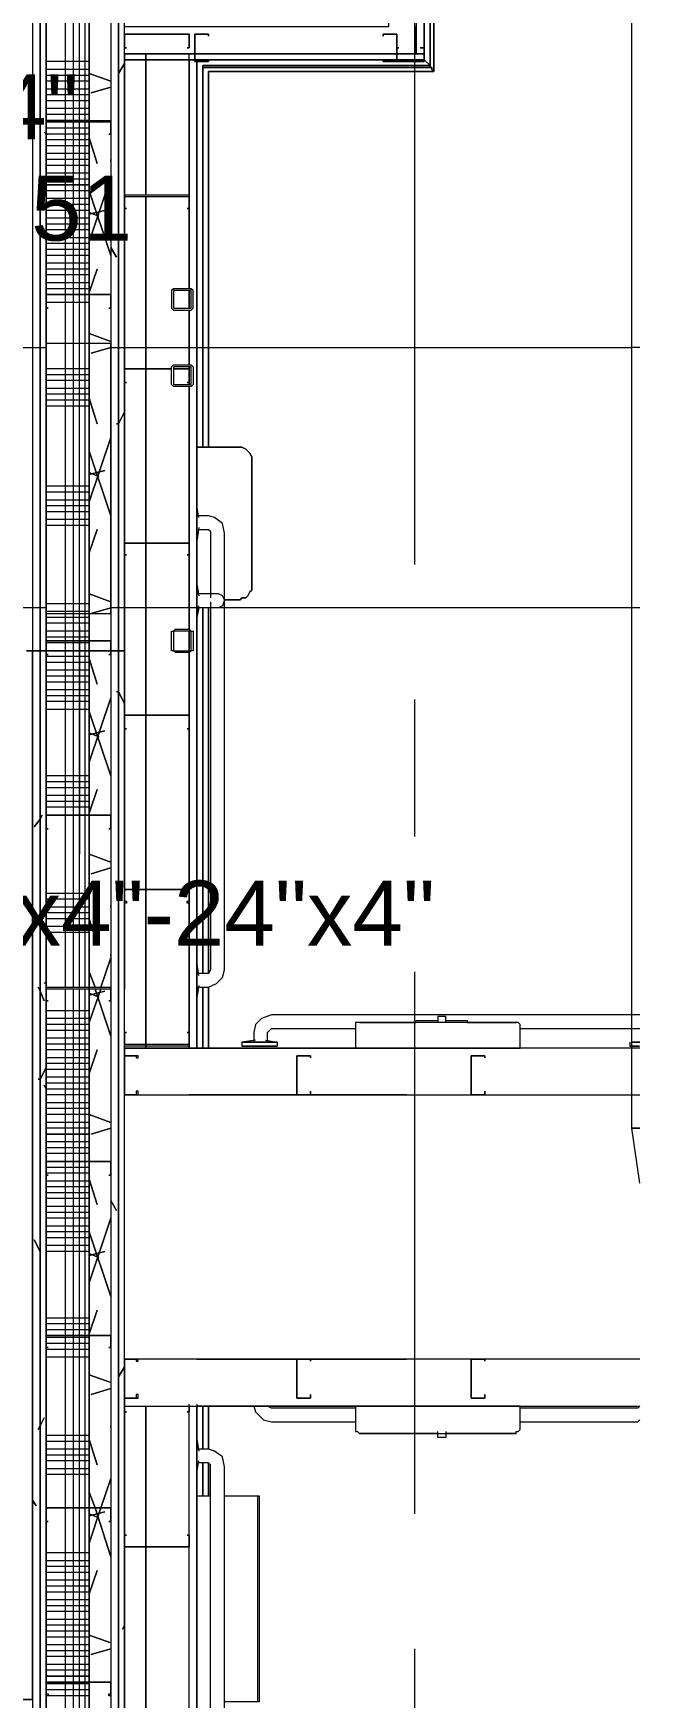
# Model space of a CAD drawing. Header units: metres. Extents: x -2 to 237, y -8 to 52.
# Drawn here: x 54.958 to 56.376, y 28.542 to 32.439 of the extents above; entities that cross this region are included whole.
import ezdxf

# ---------------------------------------------------------------- set-up
doc = ezdxf.new("R2010")
doc.units = ezdxf.units.M
doc.layers.add('HVAC - Ductos', color=5, linetype='Continuous', lineweight=0)
doc.layers.add('PDF4_Text', color=7, linetype='Continuous', lineweight=0)
doc.layers.add('PDF4_Geometry', color=7, linetype='Continuous', lineweight=0, true_color=0xaaaaaa)
doc.styles.add('PDF Helvetica', font='')
doc.styles.get('PDF Helvetica').set_extended_font_data('Helvetica')

msp = doc.modelspace()

# ---------------------------------------------------------------- linework, layer by layer
at = {"layer": 'HVAC - Ductos', "lineweight": 0}
for points in [[(56.3763, 29.7474), (56.3579, 29.8757), (56.3579, 33.2157)], [(56.3579, 31.0944), (55.1392, 31.0944), (55.1392, 31.7038), (56.3579, 31.7038)], [(56.3763, 31.7038), (56.3579, 31.7038)], [(56.3763, 31.0944), (56.3579, 31.0944)], [(55.0659, 31.0486), (55.0659, 30.5171)]]:
    msp.add_lwpolyline(points, dxfattribs=at)
for points in [[(54.988, 31.0944), (53.6731, 31.0944), (53.6731, 31.7038), (54.988, 31.7038)], [(55.1392, 31.0807), (55.1392, 31.7129), (54.988, 31.7129), (54.988, 31.0807)], [(56.3763, 29.8757), (56.3579, 29.8757)]]:
    msp.add_lwpolyline(points, close=True, dxfattribs=at)
at = {"layer": 'PDF4_Geometry', "lineweight": 0}
for points in [[(55.1713, 30.9937), (55.1713, 33.1745), (56.051, 33.1745), (56.0739, 33.1745), (56.1151, 33.1745), (56.3075, 33.1745), (56.3075, 33.3898), (56.0739, 33.3898), (54.956, 33.3898), (54.956, 33.1745), (54.956, 30.9937), (54.988, 30.9937), (55.1392, 30.9937)], [(55.1392, 30.9937), (55.1575, 30.9937), (55.1575, 33.1883), (55.1392, 33.1883)], [(55.1575, 30.9937), (55.1713, 30.9937), (55.1713, 33.1745), (55.1575, 33.1745)], [(55.8723, 32.5697), (55.8723, 32.4048)], [(55.3683, 32.4368), (55.3408, 32.4368), (55.3362, 32.4368), (55.3362, 32.3773), (55.3362, 32.3727), (55.3408, 32.3727), (55.3683, 32.3727), (55.3683, 32.3773), (55.3683, 32.3727), (55.3408, 32.3727), (55.3362, 32.3727), (55.3362, 32.3773), (55.3362, 32.4368), (55.3408, 32.4368), (55.3683, 32.4368), (55.3683, 32.4322)], [(55.7761, 32.3727), (55.8035, 32.3727), (55.8081, 32.3727), (55.8081, 32.3773), (55.8081, 32.4368), (55.8035, 32.4368), (55.7761, 32.4368), (55.7761, 32.4322), (55.7761, 32.4368), (55.8035, 32.4368), (55.8081, 32.4368), (55.8081, 32.3773), (55.8081, 32.3727), (55.8035, 32.3727), (55.7761, 32.3727), (55.7761, 32.3773)], [(55.1759, 32.4048), (55.1713, 32.4048)], [(55.8081, 32.4048), (55.8081, 32.3773), (55.8081, 32.3727), (55.8677, 32.3727), (55.8723, 32.3727), (55.8723, 32.3773), (55.8723, 32.4048), (55.8631, 32.4048), (55.8723, 32.4048), (55.8723, 32.3773), (55.8677, 32.3727), (55.8081, 32.3727), (55.8081, 32.3773), (55.8081, 32.4048), (55.8127, 32.4048)], [(55.3408, 32.3727), (55.3408, 31.4701)], [(55.3546, 32.3636), (55.3546, 31.4701)], [(55.3546, 32.3636), (55.3546, 31.4701), (55.3546, 32.359), (55.3546, 31.4701)], [(55.3546, 31.4701), (55.3546, 32.3636)], [(55.3546, 32.359), (55.886, 32.359)], [(54.988, 32.2307), (54.988, 32.2353), (55.1392, 32.2353), (55.1392, 32.2307), (55.1392, 32.2032), (55.1346, 32.2032), (55.1392, 32.2032), (55.1392, 32.2307), (54.988, 32.2307), (54.988, 32.2032)], [(54.9926, 32.2032), (54.988, 32.2032)], [(54.988, 32.0841), (55.0888, 32.0841)], [(55.1713, 32.0566), (55.1713, 32.0611), (55.3225, 32.0611), (55.3225, 32.0566), (55.3225, 32.0291), (55.3179, 32.0291), (55.3225, 32.0291), (55.3225, 32.0566), (55.1713, 32.0566), (55.1713, 32.0291)], [(55.2217, 30.0635), (55.2217, 30.0727), (55.2217, 30.4347), (55.2217, 30.8425), (55.2217, 31.2456), (55.2217, 31.6534), (55.2217, 32.0566), (55.2217, 31.6534), (55.2217, 31.2456), (55.2217, 30.8425), (55.2217, 30.4347), (55.2217, 30.0727)], [(55.1759, 32.0291), (55.1713, 32.0291)], [(55.1713, 31.6534), (55.1713, 32.0291)], [(55.2904, 31.7954), (55.3225, 31.7954), (55.3271, 31.7954), (55.3271, 31.8), (55.3271, 31.8366), (55.3225, 31.8366), (55.2904, 31.8366), (55.2858, 31.8366), (55.2858, 31.8), (55.2858, 31.7954)], [(55.3225, 31.7954), (55.3225, 31.8366)], [(54.988, 31.8229), (54.988, 31.8275), (55.1392, 31.8275), (55.1392, 31.8229), (55.1392, 31.7954), (55.1346, 31.7954), (55.1392, 31.7954), (55.1392, 31.8229), (55.1392, 31.8275), (54.988, 31.8275), (54.988, 31.8229), (54.988, 31.7954)], [(54.9926, 31.7954), (54.988, 31.7954)], [(55.3225, 31.6626), (55.3225, 31.7908)], [(55.1713, 31.6534), (55.2813, 31.6534), (55.1713, 31.6534), (55.1713, 31.6213)], [(55.2813, 31.6534), (55.2813, 31.658), (55.2858, 31.6626), (55.2904, 31.6626), (55.3225, 31.6626), (55.3271, 31.6626), (55.3317, 31.658), (55.3317, 31.6534), (55.3317, 31.6213), (55.3317, 31.6167), (55.3271, 31.6121), (55.3225, 31.6121), (55.2904, 31.6121), (55.2858, 31.6121), (55.2813, 31.6167), (55.2813, 31.6213)], [(55.2904, 31.6167), (55.3225, 31.6167), (55.3271, 31.6167), (55.3271, 31.6213), (55.3271, 31.6534), (55.3271, 31.658), (55.3225, 31.658), (55.2904, 31.658), (55.2858, 31.658), (55.2858, 31.6534), (55.2858, 31.6213), (55.2858, 31.6167)], [(55.3225, 31.6534), (55.3225, 31.6213), (55.3179, 31.6213), (55.3225, 31.6213), (55.3225, 31.6534), (55.2858, 31.6534)], [(55.3225, 31.6167), (55.3225, 31.658)], [(55.1759, 31.6213), (55.1713, 31.6213)], [(55.1713, 31.2456), (55.1713, 31.6213)], [(55.3225, 31.0441), (55.3225, 31.6121)], [(55.3408, 31.4701), (55.4416, 31.4701), (55.4462, 31.4701), (55.4554, 31.4655), (55.46, 31.461), (55.4645, 31.4564), (55.4691, 31.4472), (55.4691, 31.438), (55.4691, 31.1448), (55.4691, 31.1357), (55.4645, 31.1311), (55.46, 31.1219), (55.4554, 31.1174), (55.4462, 31.1174), (55.4416, 31.1128), (55.405, 31.1128), (55.4416, 31.1128), (55.4462, 31.1174), (55.4554, 31.1174), (55.46, 31.1219), (55.4645, 31.1311), (55.4691, 31.1357), (55.4691, 31.1448), (55.4691, 31.438), (55.4691, 31.4472), (55.4645, 31.4564), (55.46, 31.461), (55.4554, 31.4655), (55.4462, 31.4701), (55.4416, 31.4701)], [(55.3408, 31.2502), (55.3408, 31.2548), (55.3408, 31.2732), (55.3408, 31.2914), (55.3408, 31.3098), (55.3408, 31.3281), (55.3408, 31.3326), (55.3408, 31.3281), (55.3408, 31.3098), (55.3408, 31.2914), (55.3408, 31.2732), (55.3408, 31.2548)], [(55.3408, 31.3052), (55.3408, 31.3006), (55.3408, 31.296), (55.3408, 31.2914), (55.3408, 31.2868), (55.3408, 31.2823), (55.3408, 31.2777), (55.3408, 31.2823), (55.3408, 31.2868), (55.3408, 31.2914), (55.3408, 31.296), (55.3408, 31.3006)], [(55.1713, 31.2456), (55.3225, 31.2456), (55.3225, 31.2182), (55.3179, 31.2182), (55.3225, 31.2182), (55.3225, 31.2456), (55.1713, 31.2456), (55.1713, 31.2182)], [(55.1759, 31.2182), (55.1713, 31.2182)], [(55.1713, 30.8379), (55.1713, 31.2182)], [(55.3408, 31.0715), (55.3408, 31.0761), (55.3408, 31.0899), (55.3408, 31.1128), (55.3408, 31.1311), (55.3408, 31.1448), (55.3408, 31.1494), (55.3408, 31.1448), (55.3408, 31.1311), (55.3408, 31.1128), (55.3408, 31.0899), (55.3408, 31.0761)], [(55.3408, 31.0715), (55.3408, 31.0761), (55.3408, 31.0899), (55.3408, 31.1128), (55.3408, 31.1311), (55.3408, 31.1448), (55.3408, 31.1494), (55.3408, 31.1448), (55.3408, 31.1311), (55.3408, 31.1128), (55.3408, 31.0899), (55.3408, 31.0761)], [(55.3408, 31.1128), (55.3408, 31.1174), (55.3408, 31.1219), (55.3408, 31.1265), (55.3408, 31.1219), (55.3408, 31.1174), (55.3408, 31.1128), (55.3408, 31.1082), (55.3408, 31.1036), (55.3408, 31.099), (55.3408, 31.1036), (55.3408, 31.1082), (55.3408, 31.1128), (55.3408, 31.1082), (55.3408, 31.1036), (55.3408, 31.099), (55.3408, 31.1036), (55.3408, 31.1082), (55.3408, 31.1128), (55.3408, 31.1174), (55.3408, 31.1219), (55.3408, 31.1265), (55.3408, 31.1219), (55.3408, 31.1174)], [(55.3408, 31.0761), (55.3408, 30.2606)], [(55.3408, 31.0761), (55.3408, 30.2606)], [(55.3546, 31.0944), (55.3546, 30.2376)], [(55.3546, 31.0944), (55.3546, 30.2376)], [(55.2813, 31.0349), (55.2813, 31.0395), (55.2858, 31.0395), (55.2904, 31.0441), (55.3225, 31.0441), (55.3271, 31.0395), (55.3317, 31.0395), (55.3317, 31.0349), (55.3317, 30.9983), (55.3317, 30.9937), (55.3271, 30.9937), (55.3225, 30.9891), (55.2904, 30.9891), (55.2858, 30.9937), (55.2813, 30.9937), (55.2813, 30.9983)], [(55.2904, 30.9937), (55.3225, 30.9937), (55.3271, 30.9937), (55.3271, 30.9983), (55.3271, 31.0349), (55.3271, 31.0395), (55.3225, 31.0395), (55.2904, 31.0395), (55.2858, 31.0395), (55.2858, 31.0349), (55.2858, 30.9983), (55.2858, 30.9937)], [(55.3225, 30.9937), (55.3225, 31.0395)], [(55.1713, 26.1875), (55.1713, 30.9937), (55.1392, 30.9937), (54.988, 30.9937), (54.956, 30.9937), (54.956, 26.1875)], [(54.9743, 26.1875), (54.988, 26.1875), (54.988, 30.9937), (54.9743, 30.9937)], [(54.988, 31.0119), (54.988, 31.0165), (55.1392, 31.0165), (55.1392, 31.0119), (55.1392, 30.9845), (55.1346, 30.9845), (55.1392, 30.9845), (55.1392, 31.0119), (55.1392, 31.0165), (54.988, 31.0165), (54.988, 31.0119), (54.988, 30.9845)], [(54.988, 30.9937), (55.0888, 30.9937)], [(54.9926, 30.9845), (54.988, 30.9845)], [(55.1392, 26.1875), (55.1575, 26.1875), (55.1575, 30.9937), (55.1392, 30.9937)], [(55.1575, 26.1875), (55.1713, 26.1875), (55.1713, 30.9937), (55.1575, 30.9937)], [(55.3225, 30.0635), (55.3225, 30.9891)], [(55.1713, 30.8379), (55.1713, 30.8425), (55.3225, 30.8425), (55.3225, 30.8379), (55.3225, 30.8104), (55.3179, 30.8104), (55.3225, 30.8104), (55.3225, 30.8379), (55.3225, 30.8425), (55.1713, 30.8425), (55.1713, 30.8379), (55.1713, 30.8104)], [(55.1759, 30.8104), (55.1713, 30.8104)], [(55.1713, 30.4347), (55.1713, 30.8104)], [(54.988, 30.6087), (55.1392, 30.6087), (55.1392, 30.5767), (55.1346, 30.5767), (55.1392, 30.5767), (55.1392, 30.6087), (54.988, 30.6087), (54.988, 30.5767)], [(54.9926, 30.5767), (54.988, 30.5767)], [(55.1713, 30.4347), (55.3225, 30.4347), (55.3225, 30.4026), (55.3179, 30.4026), (55.3179, 30.4072), (55.3225, 30.4072), (55.3225, 30.4347), (55.1713, 30.4347), (55.1713, 30.4072), (55.1759, 30.4072), (55.1759, 30.4026), (55.1713, 30.4026)], [(55.1713, 30.201), (55.1713, 30.4026)], [(55.3408, 30.1827), (55.3408, 30.1873), (55.3408, 30.201), (55.3408, 30.224), (55.3408, 30.2422), (55.3408, 30.256), (55.3408, 30.2652), (55.3408, 30.256), (55.3408, 30.2422), (55.3408, 30.224), (55.3408, 30.201), (55.3408, 30.1873)], [(54.988, 30.201), (54.988, 30.2056), (55.1392, 30.2056), (55.1392, 30.201), (55.1392, 30.1736), (55.1346, 30.1736), (55.1392, 30.1736), (55.1392, 30.201), (54.988, 30.201), (54.988, 30.1736)], [(55.0888, 27.365), (55.0888, 27.7682), (55.0888, 28.1759), (55.0888, 28.5791), (55.0888, 28.9869), (55.0888, 29.3901), (55.0888, 29.7978), (55.0888, 30.201), (55.0888, 29.7978), (55.0888, 29.3901), (55.0888, 28.9869), (55.0888, 28.5791), (55.0888, 28.1759), (55.0888, 27.7682)], [(55.3408, 30.2102), (55.3408, 30.2148), (55.3408, 30.2194), (55.3408, 30.224), (55.3408, 30.2285), (55.3408, 30.2331), (55.3408, 30.2376), (55.3408, 30.2331), (55.3408, 30.2285), (55.3408, 30.224), (55.3408, 30.2194), (55.3408, 30.2148)], [(55.3546, 30.2056), (55.3546, 30.0635)], [(55.3546, 30.2056), (55.3546, 30.0635)], [(54.9926, 30.1736), (54.988, 30.1736)], [(55.3225, 30.0727), (55.3225, 30.0681), (55.1713, 30.0681), (55.1713, 30.0727), (55.1713, 30.1002), (55.1759, 30.1002), (55.1713, 30.1002), (55.1713, 30.0727), (55.3225, 30.0727), (55.3225, 30.1002)], [(55.3179, 30.1002), (55.3225, 30.1002)], [(55.2033, 30.0453), (55.1713, 30.0453), (55.1713, 29.9536), (55.2033, 29.9536), (55.2033, 29.9628), (55.1988, 29.9628), (55.1988, 29.9536), (55.1713, 29.9536), (55.1713, 30.0453), (55.1988, 30.0453), (55.1988, 30.0407), (55.2033, 30.0407)], [(55.5286, 30.0773), (55.5241, 30.0773), (55.5104, 30.0773), (55.4874, 30.0773), (55.4691, 30.0773), (55.4554, 30.0773), (55.4462, 30.0773), (55.4554, 30.0773), (55.4691, 30.0773), (55.4874, 30.0773), (55.5104, 30.0773), (55.5241, 30.0773)], [(55.5286, 30.0681), (55.5241, 30.0681), (55.5104, 30.0681), (55.4874, 30.0681), (55.4691, 30.0681), (55.4508, 30.0681), (55.4462, 30.0681), (55.4508, 30.0681), (55.4691, 30.0681), (55.4874, 30.0681), (55.5104, 30.0681), (55.5241, 30.0681)], [(55.4737, 30.0773), (55.4782, 30.0773), (55.4828, 30.0773), (55.4874, 30.0773), (55.492, 30.0773), (55.4966, 30.0773), (55.5012, 30.0773), (55.4966, 30.0773), (55.492, 30.0773), (55.4874, 30.0773), (55.4828, 30.0773), (55.4782, 30.0773)], [(55.6066, 30.0453), (55.579, 30.0453), (55.5744, 30.0453), (55.5744, 29.9536), (55.579, 29.9536), (55.6066, 29.9536), (55.6066, 29.9628), (55.6066, 29.9536), (55.579, 29.9536), (55.5744, 29.9536), (55.5744, 30.0453), (55.579, 30.0453), (55.6066, 30.0453), (55.6066, 30.0407)], [(56.0143, 30.0453), (55.9822, 30.0453), (55.9822, 29.9536), (56.0143, 29.9536), (56.0143, 29.9628), (56.0143, 29.9536), (55.9822, 29.9536), (55.9822, 30.0453), (56.0143, 30.0453), (56.0143, 30.0407)], [(56.3625, 30.0681), (56.3762, 30.0681)], [(54.988, 29.862), (55.0888, 29.862)], [(54.988, 29.7978), (55.1392, 29.7978), (55.1392, 29.7658), (55.1346, 29.7658), (55.1392, 29.7658), (55.1392, 29.7978), (54.988, 29.7978), (54.988, 29.7658)], [(54.9926, 29.7658), (54.988, 29.7658)], [(54.988, 29.3901), (55.1392, 29.3901), (55.1392, 29.3626), (55.1346, 29.3626), (55.1392, 29.3626), (55.1392, 29.3901), (54.988, 29.3901), (54.988, 29.3626)], [(54.9926, 29.3626), (54.988, 29.3626)], [(55.2033, 29.3351), (55.1713, 29.3351), (55.1713, 29.2434), (55.2033, 29.2434), (55.2033, 29.2526), (55.1988, 29.2526), (55.1988, 29.2434), (55.1713, 29.2434), (55.1713, 29.3351), (55.1988, 29.3351), (55.1988, 29.3305), (55.2033, 29.3305)], [(55.35, 29.3351), (55.3408, 29.3351)], [(55.3683, 29.3351), (55.3637, 29.3351)], [(55.6066, 29.3351), (55.579, 29.3351), (55.5744, 29.3351), (55.5744, 29.2434), (55.579, 29.2434), (55.6066, 29.2434), (55.6066, 29.2526), (55.6066, 29.2434), (55.579, 29.2434), (55.5744, 29.2434), (55.5744, 29.3351), (55.579, 29.3351), (55.6066, 29.3351), (55.6066, 29.3305)], [(56.0143, 29.3351), (55.9822, 29.3351), (55.9822, 29.2434), (56.0143, 29.2434), (56.0143, 29.2526), (56.0143, 29.2434), (55.9822, 29.2434), (55.9822, 29.3351), (56.0143, 29.3351), (56.0143, 29.3305)], [(55.2217, 28.0843), (55.2217, 28.4875), (55.2217, 28.8953), (55.2217, 29.2251), (55.2217, 28.8953), (55.2217, 28.4875)], [(55.3225, 29.2114), (55.3179, 29.2114), (55.3225, 29.2114), (55.3225, 29.2251)], [(55.3408, 29.1472), (55.3408, 29.2251)], [(55.3546, 29.1244), (55.3546, 29.2251)], [(55.3546, 29.1244), (55.3546, 29.2251)], [(55.1759, 29.2114), (55.1713, 29.2114)], [(55.3408, 29.1472), (55.3408, 29.1426), (55.3408, 29.1244), (55.3408, 29.1014), (55.3408, 29.0831), (55.3408, 29.0694), (55.3408, 29.074), (55.3408, 29.0923), (55.3408, 29.1152), (55.3408, 29.1335)], [(55.3408, 29.0694), (55.3408, 29.074), (55.3408, 29.0877), (55.3408, 29.106), (55.3408, 29.1289), (55.3408, 29.1426), (55.3408, 29.1472), (55.3408, 29.1426), (55.3408, 29.1289), (55.3408, 29.106), (55.3408, 29.0877), (55.3408, 29.074)], [(55.9731, 29.161), (55.9227, 29.161)], [(55.3408, 29.1244), (55.3408, 29.1198), (55.3408, 29.1152), (55.3408, 29.1106), (55.3408, 29.106), (55.3408, 29.1014), (55.3408, 29.0968), (55.3408, 29.0923), (55.3408, 29.0968), (55.3408, 29.1014), (55.3408, 29.106), (55.3408, 29.1106), (55.3408, 29.1152), (55.3408, 29.1198)], [(55.3408, 29.0144), (55.3408, 29.0694)], [(55.3546, 29.0144), (55.3546, 29.0923)], [(55.3546, 29.0144), (55.3546, 29.0923)], [(54.988, 28.9823), (54.988, 28.9869), (55.1392, 28.9869), (55.1392, 28.9823), (55.1392, 28.9548), (55.1346, 28.9548), (55.1392, 28.9548), (55.1392, 28.9823), (55.1392, 28.9869), (54.988, 28.9869), (54.988, 28.9823), (54.988, 28.9548)], [(54.9926, 28.9548), (54.988, 28.9548)], [(55.3225, 28.8953), (55.3179, 28.8953), (55.1713, 28.8953), (55.3179, 28.8953), (55.3225, 28.8953), (55.3225, 28.9227)], [(55.1759, 28.9227), (55.1713, 28.9227)], [(55.3179, 28.9227), (55.3225, 28.9227)], [(54.988, 28.5928), (55.0888, 28.5928)], [(54.988, 28.5791), (55.1392, 28.5791), (55.1392, 28.547), (55.1346, 28.547), (55.1346, 28.5516), (55.1392, 28.5516), (55.1392, 28.5791), (54.988, 28.5791), (54.988, 28.5516), (54.9926, 28.5516), (54.9926, 28.547), (54.988, 28.547)]]:
    msp.add_lwpolyline(points, close=True, dxfattribs=at)
for points in [[(54.956, 33.3898), (54.956, 30.9937), (54.9743, 30.9937), (54.9743, 33.3715)], [(56.3075, 33.3715), (56.0739, 33.3715), (54.9743, 33.3715), (54.9743, 33.3577), (54.9743, 33.1745), (54.9743, 30.9937), (54.9743, 26.1875)], [(54.988, 26.1875), (54.988, 30.9937), (54.988, 33.1745), (54.988, 33.3074), (54.988, 33.3257), (54.988, 30.9937), (54.9743, 30.9937), (54.9743, 33.3577), (54.988, 33.3577), (54.988, 33.3532), (54.988, 33.3577), (56.0739, 33.3577), (56.3075, 33.3577)], [(54.988, 33.3532), (54.988, 33.3577), (56.0739, 33.3577), (56.0739, 33.3074), (56.1563, 33.3074), (56.3075, 33.3074), (56.3075, 33.2065), (56.0739, 33.2065), (55.1392, 33.2065), (55.0888, 33.2065), (55.1392, 33.2065), (55.1392, 33.1883), (55.1392, 33.1745), (55.1392, 30.9937), (55.1392, 26.1875)], [(55.0888, 33.0187), (55.0888, 33.3074), (54.988, 33.3074), (54.988, 30.9937), (55.0888, 30.9937), (55.0888, 31.0165), (55.0888, 31.8275), (55.0888, 32.2307)], [(55.0338, 30.2056), (55.0338, 30.6087), (55.0338, 30.9937), (55.0338, 31.0165), (55.0338, 31.8275), (55.0338, 32.2307), (55.0338, 32.6385), (55.0338, 33.0141), (55.0338, 33.3074)], [(55.0522, 30.2056), (55.0522, 30.6087), (55.0522, 30.9937), (55.0522, 31.0165), (55.0522, 31.8275), (55.0522, 32.2307), (55.0522, 32.6385), (55.0522, 33.0141), (55.0522, 33.3074)], [(55.1392, 33.2065), (55.1392, 30.9937), (55.0888, 30.9937), (55.0888, 31.0165), (55.0888, 31.8275), (55.0888, 32.2307), (55.0888, 31.8275), (55.0888, 31.0165), (55.0888, 30.9937), (55.0888, 30.6087), (55.0888, 30.2056), (55.0888, 30.6087), (55.0888, 30.9937), (55.1392, 30.9937), (55.1392, 26.1875)], [(54.956, 33.1745), (54.956, 30.9937), (54.9422, 30.9937), (54.956, 30.9937), (54.956, 28.5379), (54.956, 30.9937), (54.956, 26.1875), (54.9743, 26.1875), (54.9743, 30.9937), (54.956, 30.9937), (54.956, 28.5379), (52.2162, 28.5379), (54.956, 28.5379)], [(56.3075, 33.1883), (56.0739, 33.1883), (55.1575, 33.1883), (55.1575, 33.1745), (55.1575, 30.9937), (55.1575, 26.1875)], [(56.1151, 33.1745), (56.1151, 32.6018), (56.0968, 32.6018), (56.0464, 32.6018), (56.1151, 32.6018), (55.8723, 32.6018), (55.886, 32.5881), (55.886, 32.3636), (55.886, 32.5881), (55.886, 32.359), (55.886, 32.5881), (55.886, 32.359), (55.8906, 32.359), (55.8906, 32.3544), (55.8952, 32.3498), (55.8952, 32.5789), (55.8906, 32.5835), (55.886, 32.5881), (55.886, 32.3636), (55.886, 32.5881), (55.886, 32.3636), (55.886, 32.5881)], [(55.0888, 33.0141), (55.0888, 32.6385), (55.0888, 32.2353), (55.0888, 32.6385), (55.0888, 33.0141), (55.0888, 32.6385), (55.0888, 32.2353), (54.988, 32.2353)], [(55.0659, 32.2353), (55.0659, 32.6385), (55.0659, 33.0141)], [(55.0797, 32.2353), (55.0797, 32.6385), (55.0797, 33.0141)], [(55.1713, 32.4368), (55.1713, 32.4552), (55.7898, 32.4552), (55.7898, 32.6843), (55.8723, 32.6843), (56.0098, 32.6843), (55.8539, 32.6843), (55.8539, 32.6201), (55.8539, 32.5972), (55.8539, 32.391), (55.8723, 32.391), (55.8081, 32.391), (55.3362, 32.391), (55.1713, 32.391)], [(55.3408, 32.3773), (55.1713, 32.3773), (55.3362, 32.3773), (55.8081, 32.3773), (55.8723, 32.3773), (55.8723, 32.6018)], [(55.886, 32.5881), (55.886, 32.3636), (55.8723, 32.3773), (55.8081, 32.3773), (55.3637, 32.3773), (55.8081, 32.3773), (55.8723, 32.3773), (55.886, 32.3636), (55.3546, 32.3636), (55.886, 32.3636), (55.3546, 32.3636), (55.886, 32.3636), (55.8723, 32.3773), (55.8723, 32.4781), (55.8723, 32.3773)], [(55.8952, 32.5789), (55.8952, 32.3498), (55.8906, 32.3544), (55.8906, 32.359), (55.886, 32.359), (55.886, 32.3636), (55.886, 32.359), (55.8906, 32.359), (55.8906, 32.3544), (55.8952, 32.3498), (55.3683, 32.3498), (55.3683, 31.4701), (55.3683, 32.3498), (55.8952, 32.3498), (55.8906, 32.3544), (55.8906, 32.359), (55.886, 32.359), (55.886, 32.5881), (55.886, 32.359), (55.886, 32.5881)], [(55.886, 32.3636), (55.886, 32.5881)], [(55.8493, 32.4644), (55.8493, 31.1952)], [(55.8723, 32.4552), (55.8723, 32.3773), (55.8081, 32.3773), (55.3408, 32.3773), (55.8081, 32.3773), (55.8723, 32.3773), (55.8081, 32.3773), (55.3362, 32.3773), (55.1713, 32.3773), (55.1713, 32.391), (55.3362, 32.391), (55.8081, 32.391), (55.8539, 32.391), (55.8539, 32.4552)], [(55.3362, 32.3773), (55.3225, 32.3773), (55.3225, 31.8412), (55.2904, 31.8412), (55.2858, 31.8412), (55.2813, 31.8366), (55.2813, 31.8), (55.2813, 31.7954), (55.2858, 31.7908), (55.2904, 31.7908), (55.3225, 31.7908), (55.3271, 31.7908), (55.3317, 31.7954), (55.3317, 31.8), (55.3317, 31.8366), (55.3271, 31.8412), (55.3225, 31.8412), (55.3225, 32.391), (55.2217, 32.391), (55.2217, 32.0611), (55.2217, 32.391), (55.1713, 32.391), (55.1713, 32.0566), (55.1713, 32.3773), (55.1713, 32.4048), (55.1713, 32.4368), (55.3225, 32.4368), (55.3225, 32.4048), (55.3179, 32.4048), (55.3225, 32.4048), (55.3225, 32.4368), (55.1713, 32.4368), (55.1713, 32.4048)], [(55.0888, 32.3727), (54.988, 32.3727)], [(55.0888, 32.3544), (54.988, 32.3544)], [(55.3408, 32.3727), (55.3408, 30.0635)], [(55.3408, 31.4701), (55.3408, 32.3727)], [(55.3408, 30.0635), (55.3408, 32.3727), (55.3408, 30.0635)], [(55.3408, 30.0635), (55.3408, 32.3727)], [(55.3408, 31.4701), (55.3408, 32.3727)], [(55.3546, 31.4701), (55.3546, 32.3636)], [(55.3546, 31.4701), (55.3546, 32.3636)], [(55.3546, 32.3636), (55.3546, 31.4701)], [(55.3546, 32.3636), (55.3546, 31.4701)], [(55.886, 32.3636), (55.3546, 32.3636)], [(55.886, 32.3636), (55.3546, 32.3636)], [(55.3546, 32.3636), (55.886, 32.3636)], [(55.3546, 32.3636), (55.886, 32.3636)], [(55.886, 32.359), (55.3546, 32.359)], [(55.3546, 31.4701), (55.3546, 32.359)], [(55.3546, 31.4701), (55.3546, 32.359)], [(55.886, 32.359), (55.3546, 32.359)], [(55.886, 32.359), (55.3546, 32.359)], [(55.886, 32.359), (55.3546, 32.359)], [(55.8723, 32.3773), (55.886, 32.3636)], [(55.0888, 32.3406), (54.988, 32.3406)], [(55.0888, 32.3269), (54.988, 32.3269)], [(55.0888, 32.3086), (54.988, 32.3086)], [(55.0888, 32.2948), (54.988, 32.2948)], [(55.0888, 32.2811), (54.988, 32.2811)], [(55.0888, 32.2627), (54.988, 32.2627)], [(55.0888, 32.249), (54.988, 32.249)], [(55.0659, 30.2056), (55.0659, 30.6087), (55.0659, 30.9937), (55.0659, 31.0165), (55.0659, 31.8275), (55.0659, 32.2307)], [(55.0797, 30.2056), (55.0797, 30.6087), (55.0797, 30.9937), (55.0797, 31.0165), (55.0797, 31.8275), (55.0797, 32.2307)], [(55.0888, 32.217), (54.988, 32.217)], [(55.0888, 32.2032), (54.988, 32.2032)], [(55.0888, 32.1895), (54.988, 32.1895)], [(55.0888, 32.1757), (54.988, 32.1757)], [(55.0888, 32.1573), (54.988, 32.1573)], [(55.0888, 32.1436), (54.988, 32.1436)], [(55.0888, 32.1299), (54.988, 32.1299)], [(55.0888, 32.1115), (54.988, 32.1115)], [(55.0888, 32.0978), (54.988, 32.0978)], [(55.0888, 32.0703), (54.988, 32.0703)], [(55.0888, 32.052), (54.988, 32.052)], [(55.0888, 32.0383), (54.988, 32.0383)], [(55.0888, 32.0245), (54.988, 32.0245)], [(55.0888, 32.0062), (54.988, 32.0062)], [(55.0888, 31.9924), (54.988, 31.9924)], [(55.0888, 31.9787), (54.988, 31.9787)], [(55.0888, 31.9604), (54.988, 31.9604)], [(55.0888, 31.9466), (54.988, 31.9466)], [(55.0888, 31.9329), (54.988, 31.9329)], [(55.0888, 31.9191), (54.988, 31.9191)], [(55.0888, 31.9008), (54.988, 31.9008)], [(55.0888, 31.887), (54.988, 31.887)], [(55.0888, 31.8733), (54.988, 31.8733)], [(55.0888, 31.855), (54.988, 31.855)], [(55.0888, 31.8412), (54.988, 31.8412)], [(55.0888, 31.8275), (54.988, 31.8275)], [(55.0888, 31.8092), (54.988, 31.8092)], [(55.0888, 31.6534), (54.988, 31.6534)], [(55.0888, 31.6397), (54.988, 31.6397)], [(55.0888, 31.6259), (54.988, 31.6259)], [(55.0888, 31.6075), (54.988, 31.6075)], [(55.0888, 31.5939), (54.988, 31.5939)], [(55.0888, 31.5801), (54.988, 31.5801)], [(55.0888, 31.5663), (54.988, 31.5663)], [(55.405, 31.1128), (55.4416, 31.1128), (55.4462, 31.1174), (55.4554, 31.1174), (55.46, 31.1219), (55.4645, 31.1311), (55.4691, 31.1357), (55.4691, 31.1448), (55.4691, 31.438), (55.4691, 31.4472), (55.4645, 31.4564), (55.46, 31.461), (55.4554, 31.4655), (55.4462, 31.4701), (55.4416, 31.4701), (55.3408, 31.4701)], [(55.0888, 31.3785), (54.988, 31.3785)], [(55.0888, 31.3648), (54.988, 31.3648)], [(55.0888, 31.3464), (54.988, 31.3464)], [(55.0888, 31.3326), (54.988, 31.3326)], [(55.3454, 31.3052), (55.3408, 31.3326), (55.3408, 31.3235), (55.3408, 31.3098), (55.3408, 31.2868), (55.3408, 31.2686), (55.3408, 31.2548), (55.3408, 31.2502), (55.3408, 31.2594), (55.3408, 31.2732), (55.3408, 31.296), (55.3408, 31.319), (55.3408, 31.3281), (55.3408, 31.3326)], [(55.0888, 31.319), (54.988, 31.319)], [(55.0888, 31.3006), (54.988, 31.3006)], [(55.3408, 30.2056), (55.3683, 30.2056), (55.3683, 30.0635), (55.3637, 30.0635), (55.3683, 30.0635), (55.3683, 30.2056), (55.3866, 30.2148), (55.4004, 30.2285), (55.405, 30.2468), (55.405, 31.2686), (55.4004, 31.2914), (55.3821, 31.3052), (55.3683, 31.3098), (55.3408, 31.3098)], [(55.0888, 31.2868), (54.988, 31.2868)], [(55.3454, 31.2823), (55.3408, 31.2502)], [(55.3408, 31.2777), (55.3683, 31.2777), (55.3729, 31.2732), (55.3729, 31.2686), (55.3729, 31.1219), (55.3729, 31.1174)], [(55.3912, 31.1265), (55.3821, 31.1265), (55.3683, 31.1265), (55.3454, 31.1265), (55.3408, 31.1494), (55.3408, 31.1448), (55.3408, 31.1265), (55.3408, 31.1082), (55.3408, 31.0853), (55.3408, 31.0715), (55.3408, 31.0761), (55.3408, 31.0944), (55.3408, 31.1174), (55.3408, 31.1357), (55.3408, 31.1494), (55.3408, 31.1357), (55.3408, 31.1174), (55.3408, 31.0944), (55.3408, 31.0761), (55.3408, 31.0715), (55.3408, 31.0853), (55.3408, 31.1082), (55.3408, 31.1265), (55.3408, 31.1448), (55.3408, 31.1494), (55.3454, 31.1219)], [(55.0888, 31.1036), (54.988, 31.1036)], [(55.405, 31.1128), (55.4004, 31.1219), (55.3912, 31.1265), (55.3821, 31.1265), (55.3683, 31.1265), (55.3408, 31.1265)], [(55.405, 31.1128), (55.4004, 31.099), (55.3912, 31.0944), (55.3821, 31.0944), (55.3683, 31.0944), (55.3454, 31.0944), (55.3408, 31.0715), (55.3454, 31.099)], [(55.3729, 31.1082), (55.3729, 31.099), (55.3729, 30.2468), (55.3683, 30.2376), (55.3408, 30.2376)], [(55.0888, 31.0853), (54.988, 31.0853)], [(55.0888, 31.0715), (54.988, 31.0715)], [(55.0888, 31.0578), (54.988, 31.0578)], [(55.3912, 31.0944), (55.3821, 31.0944), (55.3683, 31.0944), (55.3683, 30.2376), (55.3683, 31.0944), (55.3408, 31.0944)], [(55.3546, 30.2376), (55.3546, 31.0944)], [(55.3546, 30.2376), (55.3546, 31.0944)], [(55.3546, 31.0944), (55.3546, 30.2376)], [(55.3546, 31.0944), (55.3546, 30.2376)], [(55.3546, 30.2376), (55.3546, 31.0944)], [(55.3546, 30.2376), (55.3546, 31.0944)], [(55.3546, 30.2376), (55.3546, 31.0944)], [(55.3546, 30.2376), (55.3546, 31.0944)], [(55.3546, 30.2376), (55.3546, 31.0944)], [(55.3546, 31.0944), (55.3546, 30.2376)], [(55.0888, 31.0395), (54.988, 31.0395)], [(55.0888, 31.0257), (54.988, 31.0257)], [(55.0888, 31.0119), (54.988, 31.0119)], [(55.0888, 30.2056), (55.0888, 30.6087), (55.0888, 30.9937), (54.988, 30.9937), (54.988, 26.1875), (55.0888, 26.1875), (55.0888, 26.2791), (55.0888, 26.5495), (55.0888, 26.9572), (55.0888, 27.3604)], [(55.0888, 30.9799), (54.988, 30.9799)], [(55.0888, 30.9661), (54.988, 30.9661)], [(55.0888, 30.9479), (54.988, 30.9479)], [(55.0888, 30.9341), (54.988, 30.9341)], [(55.0888, 30.9203), (54.988, 30.9203)], [(55.0888, 30.902), (54.988, 30.902)], [(55.0888, 30.8882), (54.988, 30.8882)], [(55.0888, 30.8745), (54.988, 30.8745)], [(55.8493, 30.8791), (55.8493, 30.5584)], [(55.0888, 30.8562), (54.988, 30.8562)], [(55.0888, 30.7004), (54.988, 30.7004)], [(55.0888, 30.6867), (54.988, 30.6867)], [(55.0888, 30.673), (54.988, 30.673)], [(55.0888, 30.6546), (54.988, 30.6546)], [(55.0888, 30.6409), (54.988, 30.6409)], [(55.0888, 30.6271), (54.988, 30.6271)], [(55.0888, 30.6087), (54.988, 30.6087)], [(55.0888, 30.4255), (54.988, 30.4255)], [(55.0888, 30.4118), (54.988, 30.4118)], [(55.0888, 30.3935), (54.988, 30.3935)], [(55.0888, 30.3797), (54.988, 30.3797)], [(55.0888, 30.366), (54.988, 30.366)], [(55.0888, 30.3476), (54.988, 30.3476)], [(55.0888, 30.3338), (54.988, 30.3338)], [(55.3454, 30.2331), (55.3408, 30.2652), (55.3408, 30.256), (55.3408, 30.2422), (55.3408, 30.2194), (55.3408, 30.1964), (55.3408, 30.1827), (55.3408, 30.1873), (55.3408, 30.2056), (55.3408, 30.2285), (55.3408, 30.2468), (55.3408, 30.2606), (55.3408, 30.2652)], [(55.8493, 30.2422), (55.8493, 28.9731)], [(55.0338, 28.1759), (55.0338, 28.5791), (55.0338, 28.9869), (55.0338, 29.3901), (55.0338, 29.7978), (55.0338, 30.201)], [(55.0522, 28.1759), (55.0522, 28.5791), (55.0522, 28.9869), (55.0522, 29.3901), (55.0522, 29.7978), (55.0522, 30.201)], [(55.0659, 28.1759), (55.0659, 28.5791), (55.0659, 28.9869), (55.0659, 29.3901), (55.0659, 29.7978), (55.0659, 30.201)], [(55.0797, 27.365), (55.0797, 27.7682), (55.0797, 28.1759), (55.0797, 28.5791), (55.0797, 28.9869), (55.0797, 29.3901), (55.0797, 29.7978), (55.0797, 30.201)], [(55.0888, 27.365), (55.0888, 27.7682), (55.0888, 28.1759), (55.0888, 28.5791), (55.0888, 28.9869), (55.0888, 29.3901), (55.0888, 29.7978), (55.0888, 30.201)], [(55.3454, 30.2102), (55.3408, 30.1827)], [(55.3546, 30.0635), (55.3546, 30.2056)], [(55.3546, 30.0635), (55.3546, 30.2056)], [(55.3546, 30.2056), (55.3546, 30.0635)], [(55.3546, 30.2056), (55.3546, 30.0635)], [(55.3546, 30.0635), (55.3546, 30.2056)], [(55.3546, 30.0635), (55.3546, 30.2056)], [(55.3546, 30.0635), (55.3546, 30.2056)], [(55.3546, 30.0635), (55.3546, 30.2056)], [(55.3546, 30.0635), (55.3546, 30.2056)], [(55.3546, 30.2056), (55.3546, 30.0635)], [(55.1713, 30.0635), (55.3408, 30.0635), (55.3408, 30.1873), (55.3408, 30.0635), (55.3408, 30.1873), (55.3408, 30.0635), (55.8311, 30.0635)], [(55.0888, 30.1506), (54.988, 30.1506)], [(55.0888, 30.1323), (54.988, 30.1323)], [(56.3763, 30.1414), (56.3717, 30.1414), (55.5149, 30.1414), (55.492, 30.1323), (55.4782, 30.1186), (55.4737, 30.1002), (55.4737, 30.0773)], [(55.7211, 30.1232), (55.7165, 30.1232), (55.7119, 30.1232), (55.7119, 30.1186), (55.7119, 30.114), (55.7119, 30.0635), (56.0968, 30.0635), (56.0968, 30.114), (56.0968, 30.1186), (56.0922, 30.1232), (56.0876, 30.1232)], [(55.9731, 30.1232), (56.0876, 30.1232), (55.7211, 30.1232), (55.8539, 30.1232)], [(55.9227, 30.1277), (55.9731, 30.1277), (55.9731, 30.1232), (55.9227, 30.1232), (55.9227, 30.1369), (55.9044, 30.1369), (55.9044, 30.1232), (55.8539, 30.1232), (55.8539, 30.1277), (55.9044, 30.1277)], [(55.0888, 30.1186), (54.988, 30.1186)], [(55.0888, 30.1048), (54.988, 30.1048)], [(55.0888, 30.0865), (54.988, 30.0865)], [(55.5058, 30.0773), (55.5058, 30.1002), (55.5104, 30.1048), (55.5149, 30.1094), (55.7119, 30.1094)], [(56.0968, 30.1094), (56.3717, 30.1094), (56.3763, 30.1094)], [(55.0888, 30.0727), (54.988, 30.0727)], [(55.0888, 30.0589), (54.988, 30.0589)], [(56.3763, 30.0635), (55.1713, 30.0635), (55.1713, 29.9536), (56.3763, 29.9536)], [(55.4782, 30.0819), (55.4462, 30.0773), (55.4554, 30.0773), (55.4691, 30.0773), (55.492, 30.0773), (55.5149, 30.0773), (55.5241, 30.0773), (55.5286, 30.0773), (55.5241, 30.0773), (55.5058, 30.0773), (55.4828, 30.0773), (55.4645, 30.0773), (55.4508, 30.0773), (55.4462, 30.0773), (55.4462, 30.0681)], [(55.5012, 30.0819), (55.5286, 30.0773), (55.5286, 30.0681)], [(56.3533, 30.0773), (56.3533, 30.0681)], [(56.3625, 30.0681), (56.3533, 30.0681), (56.3625, 30.0681)], [(56.3763, 30.0773), (56.3579, 30.0773), (56.3625, 30.0773), (56.3762, 30.0773), (56.3625, 30.0773), (56.3762, 30.0773)], [(56.3579, 30.0773), (56.3717, 30.0773), (56.3763, 30.0773)], [(56.3625, 30.0773), (56.3579, 30.0773), (56.3625, 30.0773)], [(55.0888, 30.0407), (54.988, 30.0407)], [(55.0888, 30.0269), (54.988, 30.0269)], [(55.0888, 30.0132), (54.988, 30.0132)], [(55.0888, 29.9949), (54.988, 29.9949)], [(55.0888, 29.9811), (54.988, 29.9811)], [(55.0888, 29.9673), (54.988, 29.9673)], [(55.0888, 29.9536), (54.988, 29.9536)], [(55.0888, 29.9353), (54.988, 29.9353)], [(55.8311, 29.9536), (55.3408, 29.9536), (55.3225, 29.9536)], [(55.0888, 29.9215), (54.988, 29.9215)], [(55.0888, 29.9078), (54.988, 29.9078)], [(55.0888, 29.8895), (54.988, 29.8895)], [(55.0888, 29.8757), (54.988, 29.8757)], [(55.0888, 29.8437), (54.988, 29.8437)], [(55.0888, 29.8299), (54.988, 29.8299)], [(55.0888, 29.8162), (54.988, 29.8162)], [(55.0888, 29.7978), (54.988, 29.7978)], [(55.0888, 29.784), (54.988, 29.784)], [(55.0888, 29.7704), (54.988, 29.7704)], [(55.0888, 29.752), (54.988, 29.752)], [(55.0888, 29.7383), (54.988, 29.7383)], [(55.0888, 29.7246), (54.988, 29.7246)], [(55.0888, 29.7108), (54.988, 29.7108)], [(55.0888, 29.6924), (54.988, 29.6924)], [(55.0888, 29.6787), (54.988, 29.6787)], [(55.0888, 29.665), (54.988, 29.665)], [(55.0888, 29.6466), (54.988, 29.6466)], [(55.0888, 29.6329), (54.988, 29.6329)], [(55.0888, 29.6192), (54.988, 29.6192)], [(55.0888, 29.6008), (54.988, 29.6008)], [(55.0888, 29.5871), (54.988, 29.5871)], [(55.0888, 29.4313), (54.988, 29.4313)], [(55.0888, 29.4175), (54.988, 29.4175)], [(55.0888, 29.4038), (54.988, 29.4038)], [(55.0888, 29.3855), (54.988, 29.3855)], [(55.0888, 29.3717), (54.988, 29.3717)], [(55.0888, 29.358), (54.988, 29.358)], [(55.0888, 29.3397), (54.988, 29.3397)], [(56.3763, 29.3351), (55.1713, 29.3351), (55.1713, 29.2251), (56.3763, 29.2251)], [(55.3546, 29.3351), (55.3591, 29.3351), (55.3546, 29.3351), (55.35, 29.3351), (55.3591, 29.3351), (55.3546, 29.3351), (55.35, 29.3351), (55.3408, 29.3351), (55.3546, 29.3351), (55.3408, 29.3351), (55.8311, 29.3351)], [(55.3637, 29.3351), (55.3683, 29.3351), (55.3637, 29.3351)], [(55.1713, 29.2251), (55.1713, 26.1921), (55.1713, 29.2251), (55.3225, 29.2251), (55.3408, 29.2251)], [(55.2217, 26.1921), (55.3225, 26.1921), (55.3225, 29.2251)], [(55.3408, 29.2297), (55.3408, 26.1921), (55.3408, 28.0018), (55.3408, 26.1921), (55.3225, 26.1921), (55.3225, 29.2297)], [(55.3637, 29.2251), (55.3683, 29.2251), (55.3683, 29.1244), (55.3408, 29.1244)], [(55.3408, 29.2251), (55.3408, 26.1921)], [(55.8311, 29.2251), (55.3408, 29.2251), (55.3408, 29.1472), (55.3454, 29.1198)], [(55.3408, 28.0248), (55.3683, 28.0248), (55.3866, 28.0293), (55.4004, 28.0476), (55.405, 28.0614), (55.405, 29.0831), (55.4004, 29.106), (55.3821, 29.1198), (55.3683, 29.1244), (55.3683, 29.2251)], [(55.3408, 26.1921), (55.3408, 29.2251), (55.3408, 26.1921)], [(55.3408, 29.2251), (55.3408, 29.1472)], [(55.3546, 29.2251), (55.3546, 29.1244)], [(55.3546, 29.2251), (55.3546, 29.1244)], [(55.3546, 29.1244), (55.3546, 29.2251)], [(55.3546, 29.1244), (55.3546, 29.2251)], [(55.3546, 29.2251), (55.3546, 29.1244)], [(55.3546, 29.2251), (55.3546, 29.1244)], [(55.3546, 29.2251), (55.3546, 29.1244)], [(55.3546, 29.2251), (55.3546, 29.1244)], [(55.3546, 29.2251), (55.3546, 29.1244)], [(55.3546, 29.1244), (55.3546, 29.2251)], [(55.4737, 29.2251), (55.4782, 29.2114), (55.4966, 29.1931), (55.5149, 29.1885), (55.7119, 29.1885)], [(55.7119, 29.2206), (55.5149, 29.2206), (55.5058, 29.2251)], [(56.0876, 29.161), (56.0876, 29.1656), (56.0922, 29.1656), (56.0968, 29.1702), (56.0968, 29.1748), (56.0968, 29.2251), (55.7119, 29.2251), (55.7119, 29.1748), (55.7119, 29.1702), (55.7119, 29.1656), (55.7165, 29.1656), (55.7211, 29.161)], [(56.3763, 29.2251), (56.3717, 29.2206), (56.0968, 29.2206)], [(56.0968, 29.1885), (56.3717, 29.1885), (56.3763, 29.1931)], [(55.0888, 29.1564), (54.988, 29.1564)], [(55.8539, 29.161), (55.7211, 29.161), (56.0876, 29.161), (55.9731, 29.161)], [(55.9044, 29.161), (55.8539, 29.161), (55.9044, 29.161)], [(55.9227, 29.1656), (55.9227, 29.1518), (55.9044, 29.1518), (55.9044, 29.1656)], [(55.0888, 29.1426), (54.988, 29.1426)], [(55.0888, 29.1244), (54.988, 29.1244)], [(55.0888, 29.1106), (54.988, 29.1106)], [(55.0888, 29.0968), (54.988, 29.0968)], [(55.0888, 29.0785), (54.988, 29.0785)], [(55.3729, 29.0144), (55.35, 29.0144), (55.3454, 29.0144), (55.3408, 29.0144), (55.3408, 29.0694), (55.3454, 29.0968)], [(55.3729, 28.2263), (55.3729, 28.2309), (55.3729, 29.0831), (55.3729, 29.0877), (55.3683, 29.0923), (55.3683, 29.0144), (55.3683, 29.0923), (55.3408, 29.0923)], [(55.3408, 29.0694), (55.3408, 29.0144)], [(55.3546, 29.0923), (55.3546, 29.0144)], [(55.3546, 29.0923), (55.3546, 29.0144)], [(55.3546, 29.0144), (55.3546, 29.0923)], [(55.3546, 29.0144), (55.3546, 29.0923)], [(55.3546, 29.0923), (55.3546, 29.0144)], [(55.3546, 29.0923), (55.3546, 29.0144)], [(55.3546, 29.0923), (55.3546, 29.0144)], [(55.3546, 29.0923), (55.3546, 29.0144)], [(55.3546, 29.0923), (55.3546, 29.0144)], [(55.3546, 29.0144), (55.3546, 29.0923)], [(55.0888, 29.0648), (54.988, 29.0648)], [(55.405, 28.5333), (55.4187, 28.5333), (55.4416, 28.5333), (55.46, 28.5333), (55.4737, 28.5333), (55.4828, 28.5333), (55.4874, 28.5333), (55.4874, 29.0144), (55.4828, 29.0144), (55.4737, 29.0144), (55.46, 29.0144), (55.4416, 29.0144), (55.4187, 29.0144), (55.405, 29.0144)], [(55.4828, 29.0144), (55.4828, 28.5333)], [(55.0888, 28.8815), (54.988, 28.8815)], [(55.0888, 28.8632), (54.988, 28.8632)], [(55.0888, 28.8495), (54.988, 28.8495)], [(55.0888, 28.8357), (54.988, 28.8357)], [(55.0888, 28.8174), (54.988, 28.8174)], [(55.0888, 28.8036), (54.988, 28.8036)], [(55.0888, 28.7899), (54.988, 28.7899)], [(55.0888, 28.7715), (54.988, 28.7715)], [(55.0888, 28.7578), (54.988, 28.7578)], [(55.0888, 28.7441), (54.988, 28.7441)], [(55.0888, 28.7257), (54.988, 28.7257)], [(55.0888, 28.712), (54.988, 28.712)], [(55.0888, 28.6982), (54.988, 28.6982)], [(55.0888, 28.6845), (54.988, 28.6845)], [(55.0888, 28.6662), (54.988, 28.6662)], [(55.0888, 28.6524), (54.988, 28.6524)], [(55.8493, 28.657), (55.8493, 28.3363)], [(55.0888, 28.6387), (54.988, 28.6387)], [(55.0888, 28.6204), (54.988, 28.6204)], [(55.0888, 28.6066), (54.988, 28.6066)], [(55.0888, 28.5746), (54.988, 28.5746)], [(55.0888, 28.5608), (54.988, 28.5608)], [(55.0888, 28.547), (54.988, 28.547)]]:
    msp.add_lwpolyline(points, dxfattribs=at)
at = {"layer": 'PDF4_Geometry', "color": 254, "lineweight": 0, "true_color": 0xd2d2d2}
for points in [[(55.8081, 32.4277), (55.8081, 32.4322)], [(55.1072, 32.2307), (55.1072, 32.2353)], [(55.0797, 31.8275), (55.0842, 31.8275)], [(55.0888, 30.201), (55.0888, 30.2056)], [(55.0613, 29.7978), (55.0659, 29.7978)]]:
    msp.add_lwpolyline(points, dxfattribs=at)
at = {"layer": 'PDF4_Geometry', "color": 254, "lineweight": 0, "true_color": 0xdddddd}
for points in [[(55.0888, 32.3452), (55.1392, 32.3269)], [(55.1392, 32.3132), (55.0934, 32.2994)], [(55.0888, 32.194), (55.1072, 32.1345)], [(55.1392, 32.1024), (55.0888, 31.9512)], [(55.0888, 32.0703), (55.1392, 31.9191)], [(55.1255, 32.0245), (55.0888, 32.0153)], [(55.0888, 32.0199), (55.1117, 32.0108)], [(55.1072, 31.887), (55.0888, 31.8321)], [(55.0888, 31.7359), (55.1392, 31.7175)], [(55.1392, 31.7038), (55.0934, 31.6901)], [(55.1392, 31.6167), (55.1392, 31.6121)], [(55.0888, 31.5847), (55.1072, 31.5251)], [(55.1392, 31.4931), (55.0888, 31.3418)], [(55.0888, 31.461), (55.1392, 31.3098)], [(55.1255, 31.4152), (55.0888, 31.406)], [(55.0888, 31.4106), (55.1117, 31.4014)], [(55.1072, 31.2777), (55.0888, 31.2228)], [(55.0888, 31.1265), (55.1392, 31.1082)], [(55.1392, 31.0944), (55.0934, 31.0807)], [(55.0888, 30.9753), (55.1072, 30.9157)], [(55.1392, 30.8836), (55.0888, 30.7325)], [(55.0888, 30.8516), (55.1392, 30.7004)], [(55.1255, 30.8058), (55.0888, 30.7966)], [(55.0888, 30.8012), (55.1117, 30.792)], [(55.1072, 30.6684), (55.0888, 30.6133)], [(55.0888, 30.5171), (55.1392, 30.4988)], [(55.1392, 30.4851), (55.0934, 30.4713)], [(55.1392, 30.3981), (55.1392, 30.3935)], [(55.0888, 30.366), (55.1072, 30.3064)], [(55.0888, 30.2422), (55.1026, 30.2056)], [(55.1392, 30.2743), (55.1163, 30.2056)], [(55.1163, 30.201), (55.0888, 30.1232)], [(55.1026, 30.201), (55.1392, 30.0911)], [(55.1255, 30.1964), (55.0888, 30.1873)], [(55.0888, 30.1918), (55.1117, 30.1827)], [(55.1072, 30.0589), (55.0888, 30.004)], [(55.0888, 29.9078), (55.1392, 29.8895)], [(55.1392, 29.8757), (55.0934, 29.862)], [(55.0888, 29.7566), (55.1072, 29.697)], [(55.1392, 29.665), (55.0888, 29.5137)], [(55.0888, 29.6329), (55.1392, 29.4817)], [(55.1255, 29.5871), (55.0888, 29.5779)], [(55.0888, 29.5825), (55.1117, 29.5734)], [(55.1072, 29.4497), (55.0888, 29.3947)], [(55.0888, 29.2985), (55.1392, 29.2801)], [(55.1392, 29.2664), (55.0934, 29.2526)], [(55.0888, 29.1472), (55.1072, 29.0877)], [(55.1392, 29.1793), (55.1392, 29.1748)], [(55.1392, 29.0556), (55.1163, 28.9869), (55.0888, 28.9044), (55.1163, 28.9869)], [(55.0888, 29.0236), (55.1026, 28.9869), (55.1392, 28.8723), (55.1026, 28.9869)], [(55.1255, 28.9777), (55.0888, 28.9685)], [(55.0888, 28.9731), (55.1117, 28.9639)], [(55.1072, 28.8403), (55.0888, 28.7853)], [(55.0888, 28.689), (55.1392, 28.6708)], [(55.1392, 28.657), (55.0934, 28.6433)]]:
    msp.add_lwpolyline(points, close=True, dxfattribs=at)
at = {"layer": 'PDF4_Geometry', "color": 254, "lineweight": 0, "true_color": 0xeaeaea}
for points in [[(55.1575, 32.3452), (55.1713, 32.3682)], [(54.9834, 32.2078), (54.988, 32.2032)], [(55.1392, 32.1436), (55.1392, 32.1391)], [(55.1392, 31.9375), (55.153, 31.9146)], [(55.153, 31.5251), (55.1575, 31.5251), (55.1713, 31.5526), (55.1575, 31.5251)], [(55.153, 30.8974), (55.1575, 30.8974), (55.1713, 30.8699), (55.1575, 30.8974)], [(54.9743, 30.5996), (54.9788, 30.6087), (54.9743, 30.5996), (54.9606, 30.5813)], [(55.1392, 30.2789), (55.1392, 30.2835)], [(54.9743, 30.1964), (54.9834, 30.1736), (54.9743, 30.1964), (54.9697, 30.2056)], [(54.9834, 30.2148), (54.988, 30.2194)], [(54.9743, 29.9903), (54.988, 30.0178), (54.9743, 29.9903), (54.9697, 29.9903)], [(54.9834, 29.9765), (54.988, 29.9673)], [(55.1392, 29.7062), (55.153, 29.6833)], [(54.9743, 29.5871), (54.9743, 29.5825), (54.9743, 29.5871), (54.9606, 29.6146)], [(55.1575, 29.2939), (55.1713, 29.3168)], [(54.9743, 29.1793), (54.9834, 29.1976), (54.9743, 29.1793), (54.9697, 29.1702)], [(54.956, 29.0052), (54.9651, 28.9915)], [(55.1667, 28.7028), (55.1713, 28.712)]]:
    msp.add_lwpolyline(points, close=True, dxfattribs=at)

# ---------------------------------------------------------------- texts
at = {"layer": 'PDF4_Text', "lineweight": 0, "attachment_point": 4, "style": 'PDF Helvetica'}
for s, insert, char_height in [('24"x4"', (54.4538, 32.267), 0.1519), ('BOD3.51', (54.3164, 32.0287), 0.1519), ('FD-24"x4"-24"x4"', (54.2522, 30.3793), 0.151896)]:
    msp.add_mtext(s, dxfattribs=dict(at, insert=insert, char_height=char_height))

doc.saveas('drawing.dxf')
